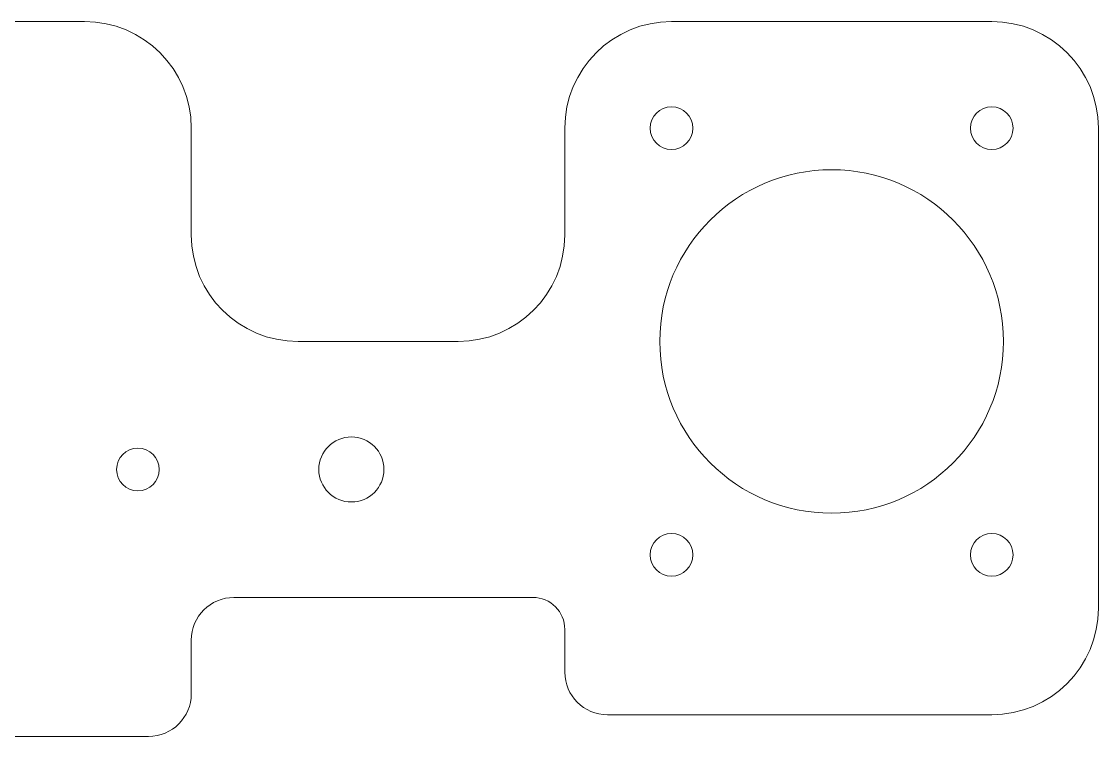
# Model space of a CAD drawing. Header units: millimetres. Extents: x -27 to 266, y -7 to 117.
# Drawn here: x 56 to 156.9, y -7 to 60 of the extents above; entities that cross this region are included whole.
import ezdxf

# ---------------------------------------------------------------- set-up
doc = ezdxf.new("R2010")
doc.units = ezdxf.units.MM

msp = doc.modelspace()

# ---------------------------------------------------------------- linework, layer by layer
at = {"color": 7, "linetype": 'Continuous', "lineweight": 15}
for p, q in [((61.91, 60), (31.91, 60)), ((146.91, 60), (116.91, 60)), ((71.91, 40), (71.91, 50)), ((106.91, 50), (106.91, 40)), ((156.91, 5), (156.91, 50)), ((96.91, 30), (81.91, 30)), ((75.91, 6), (103.91, 6)), ((106.91, 3), (106.91, -1)), ((71.91, -3.03), (71.91, 2)), ((110.91, -5), (146.91, -5)), ((31.91, -7.03), (67.91, -7.03))]:
    msp.add_line(p, q, dxfattribs=at)
for centre, radius in [((116.91, 50), 2), ((146.91, 50), 2), ((131.91, 30), 16.1), ((86.91, 18), 3.05), ((66.91, 18), 2), ((116.91, 10), 2), ((146.91, 10), 2)]:
    msp.add_circle(centre, radius, dxfattribs=at)
for centre, radius, start, end in [((61.91, 50), 10, 0, 90), ((116.91, 50), 10, 90, 180), ((146.91, 50), 10, 0, 90), ((81.91, 40), 10, 180, 270), ((96.91, 40), 10, 270, 0), ((75.91, 2), 4, 90, 180), ((103.91, 3), 3, 0, 90), ((146.91, 5), 10, 270, 0), ((110.91, -1), 4, 180, 270), ((67.91, -3.03), 4, 270, 0)]:
    msp.add_arc(centre, radius, start, end, dxfattribs=at)

doc.saveas('drawing.dxf')
